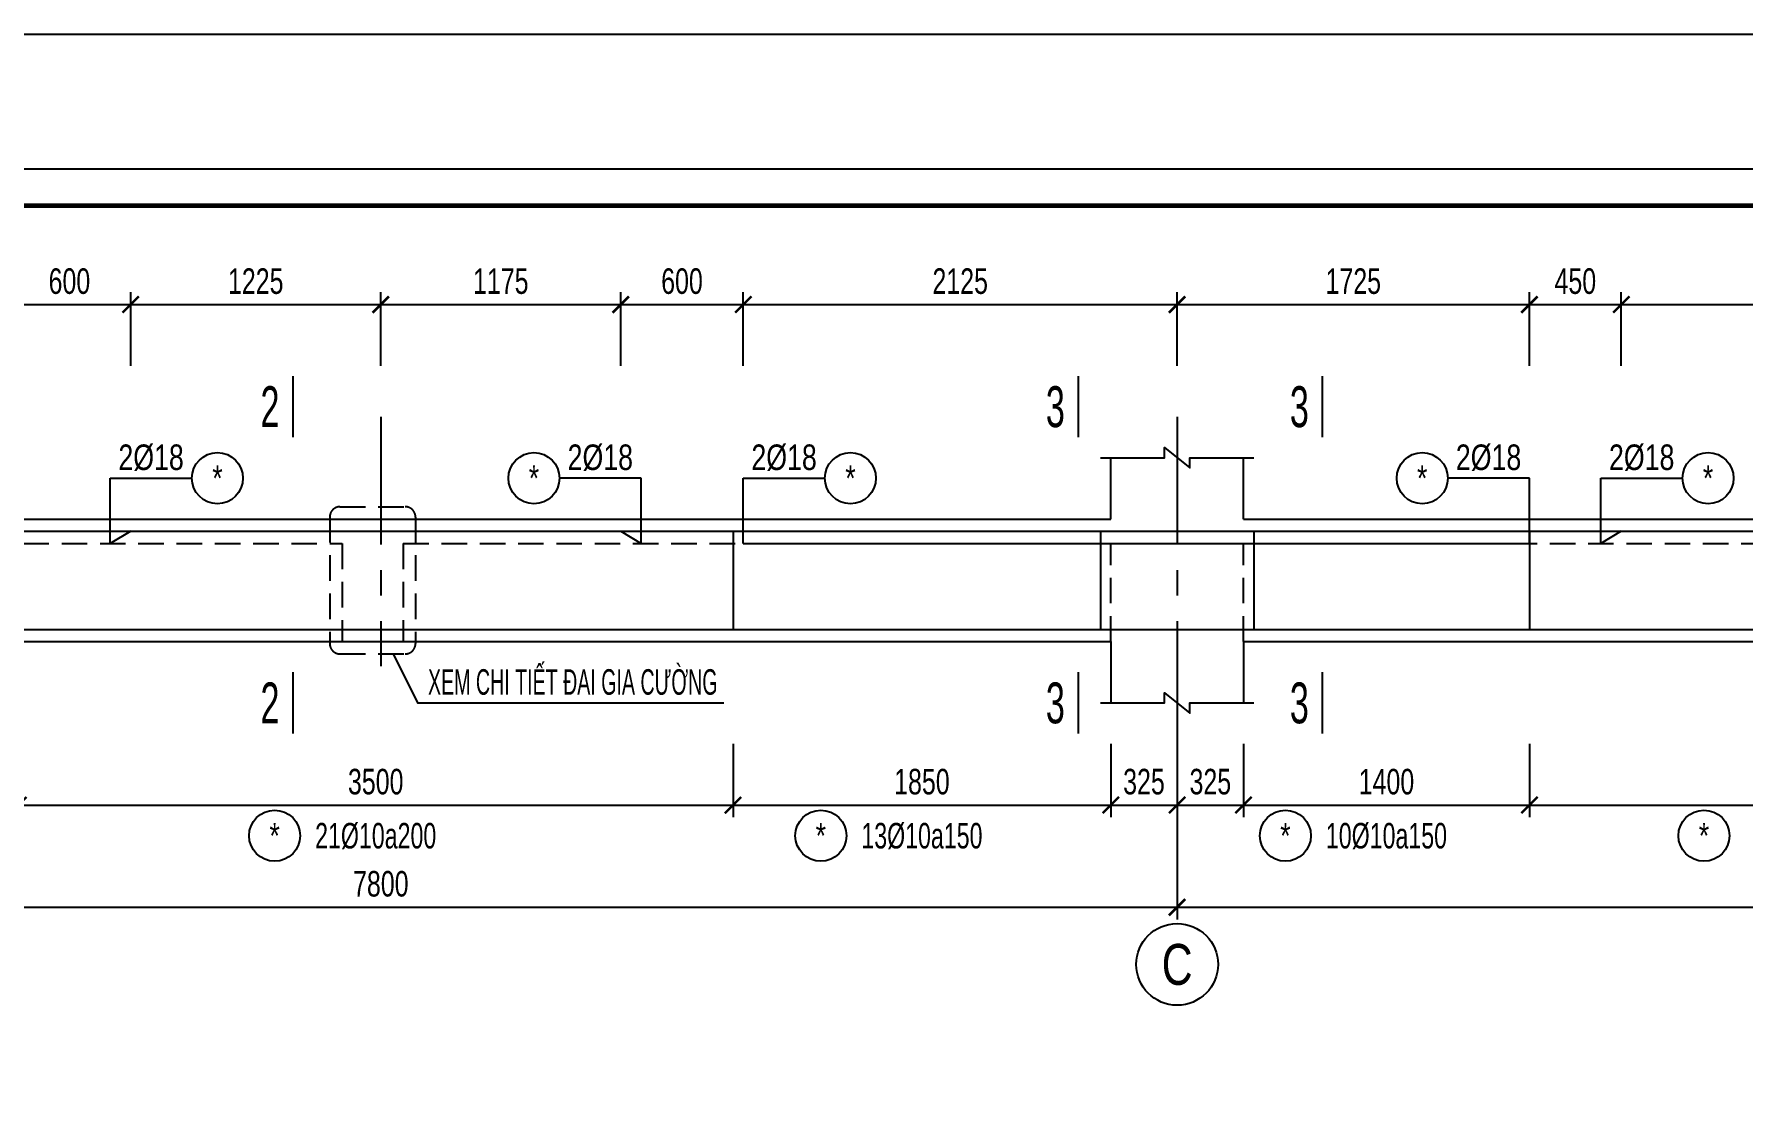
# Model space of a CAD drawing. Header units: millimetres. Extents: x -25284 to 100333, y 0 to 76881.
# Drawn here: x 10183 to 18551, y 71601 to 76881 of the extents above; entities that cross this region are included whole.
import ezdxf
from ezdxf.enums import TextEntityAlignment as Align

# ---------------------------------------------------------------- set-up
doc = ezdxf.new("R2010")
doc.units = ezdxf.units.MM
doc.header["$LTSCALE"] = 500
doc.header["$MEASUREMENT"] = 0
doc.linetypes.add('CENTER', pattern=[2, 1.25, -0.25, 0.25, -0.25])
doc.linetypes.add('HIDDEN', pattern=[0.375, 0.25, -0.125])
for name, color, linetype in [('CDC-KHUNGTEN', 7, 'Continuous'), ('KCS_AXIS', 5, 'CENTER'), ('KCS_AXIS_SUB', 5, 'CENTER'), ('KCS_BORDER', 3, 'Continuous'), ('KCS_CHI', 1, 'Continuous'), ('KCS_DIM', 1, 'Continuous'), ('KCS_HIDDEN', 8, 'HIDDEN'), ('KCS_STEEL', 4, 'Continuous'), ('KCS_TEXT', 2, 'Continuous'), ('KCS_TEXT_TK', 2, 'Continuous'), ('KCS_TEXT_TMC', 4, 'Continuous')]:
    doc.layers.add(name, color=color, linetype=linetype)
doc.styles.add('KCS_BIGTEXT', font='arial.ttf', dxfattribs={"width": 0.75})
doc.styles.add('KCS_SMTEXT', font='arial.ttf', dxfattribs={"width": 0.7})
doc.dimstyles.new('KCS_DIM50', dxfattribs={"dimscale": 50, "dimtxt": 2.5, "dimasz": 1.6, "dimexe": 1.2, "dimexo": 0, "dimgap": 1, "dimtad": 1, "dimdec": 0, "dimzin": 0, "dimdsep": 46, "dimtxsty": 'KCS_SMTEXT', "dimblk": 'ARCHTICK', "dimcen": 0, "dimdle": 1, "dimclrd": 256, "dimclre": 256, "dimclrt": 2, "dimadec": 0, "dimazin": 0, "dimtfac": 1, "dimtdec": 0, "dimtix": 1, "dimtmove": 2, "dimatfit": 3, "dimfxl": 1, "dimtolj": 1, "dimtzin": 0, "dimarcsym": 0})

# ---------------------------------------------------------------- blocks, each defined once
blk = doc.blocks.new('_ArchTick')
at = {"color": 0, "linetype": 'ByBlock', "const_width": 0.15}
blk.add_lwpolyline([(-0.5, -0.5), (0.5, 0.5)], dxfattribs=at)
blk = doc.blocks.new('*D4')
at = {"layer": 'Defpoints', "color": 0, "transparency": 16777216}
for p in [(7980.3, 73407.7), (15780.3, 73407.7), (15780.3, 72607.7)]:
    blk.add_point(p, dxfattribs=at)
at = {"layer": 'KCS_DIM', "lineweight": -2, "transparency": 16777216}
for p, q in [((7980.3, 73407.7), (7980.3, 72547.7)), ((15780.3, 73407.7), (15780.3, 72547.7)), ((7930.3, 72607.7), (15830.3, 72607.7))]:
    blk.add_line(p, q, dxfattribs=at)
at = {"layer": 'KCS_DIM', "lineweight": -2, "transparency": 16777216, "xscale": 80, "yscale": 80, "zscale": 80, "rotation": 180}
blk.add_blockref('_ArchTick', (7980.3, 72607.7), dxfattribs=at)
at = {"layer": 'KCS_DIM', "lineweight": -2, "transparency": 16777216, "xscale": 80, "yscale": 80, "zscale": 80}
blk.add_blockref('_ArchTick', (15780.3, 72607.7), dxfattribs=at)
at = {"layer": 'KCS_DIM', "color": 2, "transparency": 16777216, "insert": (11880.3, 72721.5), "char_height": 125, "attachment_point": 5, "style": 'KCS_SMTEXT'}
blk.add_mtext('\\A1;7800', dxfattribs=at)
blk = doc.blocks.new('*D5')
at = {"layer": 'Defpoints', "color": 0, "transparency": 16777216}
for p in [(15780.3, 73407.7), (21880.3, 73407.7), (21880.3, 72607.7)]:
    blk.add_point(p, dxfattribs=at)
at = {"layer": 'KCS_DIM', "lineweight": -2, "transparency": 16777216}
for p, q in [((15780.3, 73407.7), (15780.3, 72547.7)), ((21880.3, 73407.7), (21880.3, 72547.7)), ((15730.3, 72607.7), (21930.3, 72607.7))]:
    blk.add_line(p, q, dxfattribs=at)
at = {"layer": 'KCS_DIM', "lineweight": -2, "transparency": 16777216, "xscale": 80, "yscale": 80, "zscale": 80, "rotation": 180}
blk.add_blockref('_ArchTick', (15780.3, 72607.7), dxfattribs=at)
at = {"layer": 'KCS_DIM', "lineweight": -2, "transparency": 16777216, "xscale": 80, "yscale": 80, "zscale": 80}
blk.add_blockref('_ArchTick', (21880.3, 72607.7), dxfattribs=at)
at = {"layer": 'KCS_DIM', "color": 2, "transparency": 16777216, "insert": (18830.3, 72721.5), "char_height": 125, "attachment_point": 5, "style": 'KCS_SMTEXT'}
blk.add_mtext('\\A1;6100', dxfattribs=at)
blk = doc.blocks.new('*D13')
at = {"layer": 'Defpoints', "color": 0, "transparency": 16777216}
for p in [(15455.3, 73407.7), (15780.3, 73407.7), (15780.3, 73107.7)]:
    blk.add_point(p, dxfattribs=at)
at = {"layer": 'KCS_DIM', "lineweight": -2, "transparency": 16777216}
for p, q in [((15455.3, 73407.7), (15455.3, 73047.7)), ((15780.3, 73407.7), (15780.3, 73047.7)), ((15405.3, 73107.7), (15830.3, 73107.7))]:
    blk.add_line(p, q, dxfattribs=at)
at = {"layer": 'KCS_DIM', "lineweight": -2, "transparency": 16777216, "xscale": 80, "yscale": 80, "zscale": 80, "rotation": 180}
blk.add_blockref('_ArchTick', (15455.3, 73107.7), dxfattribs=at)
at = {"layer": 'KCS_DIM', "lineweight": -2, "transparency": 16777216, "xscale": 80, "yscale": 80, "zscale": 80}
blk.add_blockref('_ArchTick', (15780.3, 73107.7), dxfattribs=at)
at = {"layer": 'KCS_DIM', "color": 2, "transparency": 16777216, "insert": (15617.8, 73221.6), "char_height": 125, "attachment_point": 5, "style": 'KCS_SMTEXT'}
blk.add_mtext('\\A1;325', dxfattribs=at)
blk = doc.blocks.new('*D14')
at = {"layer": 'Defpoints', "color": 0, "transparency": 16777216}
for p in [(15780.3, 73407.7), (16105.3, 73407.7), (16105.3, 73107.7)]:
    blk.add_point(p, dxfattribs=at)
at = {"layer": 'KCS_DIM', "lineweight": -2, "transparency": 16777216}
for p, q in [((15780.3, 73407.7), (15780.3, 73047.7)), ((16105.3, 73407.7), (16105.3, 73047.7)), ((15730.3, 73107.7), (16155.3, 73107.7))]:
    blk.add_line(p, q, dxfattribs=at)
at = {"layer": 'KCS_DIM', "lineweight": -2, "transparency": 16777216, "xscale": 80, "yscale": 80, "zscale": 80, "rotation": 180}
blk.add_blockref('_ArchTick', (15780.3, 73107.7), dxfattribs=at)
at = {"layer": 'KCS_DIM', "lineweight": -2, "transparency": 16777216, "xscale": 80, "yscale": 80, "zscale": 80}
blk.add_blockref('_ArchTick', (16105.3, 73107.7), dxfattribs=at)
at = {"layer": 'KCS_DIM', "color": 2, "transparency": 16777216, "insert": (15942.8, 73221.6), "char_height": 125, "attachment_point": 5, "style": 'KCS_SMTEXT'}
blk.add_mtext('\\A1;325', dxfattribs=at)
blk = doc.blocks.new('*D28')
at = {"layer": 'Defpoints', "color": 0, "transparency": 16777216}
for p in [(10655.3, 75557.7), (10055.3, 75257.7), (10655.3, 75257.7)]:
    blk.add_point(p, dxfattribs=at)
at = {"layer": 'KCS_DIM', "lineweight": -2, "transparency": 16777216}
for p, q in [((10055.3, 75257.7), (10055.3, 75617.7)), ((10655.3, 75257.7), (10655.3, 75617.7)), ((10005.3, 75557.7), (10705.3, 75557.7))]:
    blk.add_line(p, q, dxfattribs=at)
at = {"layer": 'KCS_DIM', "lineweight": -2, "transparency": 16777216, "xscale": 80, "yscale": 80, "zscale": 80, "rotation": 180}
blk.add_blockref('_ArchTick', (10055.3, 75557.7), dxfattribs=at)
at = {"layer": 'KCS_DIM', "lineweight": -2, "transparency": 16777216, "xscale": 80, "yscale": 80, "zscale": 80}
blk.add_blockref('_ArchTick', (10655.3, 75557.7), dxfattribs=at)
at = {"layer": 'KCS_DIM', "color": 2, "transparency": 16777216, "insert": (10355.3, 75671.5), "char_height": 125, "attachment_point": 5, "style": 'KCS_SMTEXT'}
blk.add_mtext('\\A1;600', dxfattribs=at)
blk = doc.blocks.new('*D29')
at = {"layer": 'Defpoints', "color": 0, "transparency": 16777216}
for p in [(11880.3, 75557.7), (10655.3, 75257.7), (11880.3, 75257.7)]:
    blk.add_point(p, dxfattribs=at)
at = {"layer": 'KCS_DIM', "lineweight": -2, "transparency": 16777216}
for p, q in [((10655.3, 75257.7), (10655.3, 75617.7)), ((11880.3, 75257.7), (11880.3, 75617.7)), ((10605.3, 75557.7), (11930.3, 75557.7))]:
    blk.add_line(p, q, dxfattribs=at)
at = {"layer": 'KCS_DIM', "lineweight": -2, "transparency": 16777216, "xscale": 80, "yscale": 80, "zscale": 80, "rotation": 180}
blk.add_blockref('_ArchTick', (10655.3, 75557.7), dxfattribs=at)
at = {"layer": 'KCS_DIM', "lineweight": -2, "transparency": 16777216, "xscale": 80, "yscale": 80, "zscale": 80}
blk.add_blockref('_ArchTick', (11880.3, 75557.7), dxfattribs=at)
at = {"layer": 'KCS_DIM', "color": 2, "transparency": 16777216, "insert": (11267.8, 75671.5), "char_height": 125, "attachment_point": 5, "style": 'KCS_SMTEXT'}
blk.add_mtext('\\A1;1225', dxfattribs=at)
blk = doc.blocks.new('*D30')
at = {"layer": 'Defpoints', "color": 0, "transparency": 16777216}
for p in [(13055.3, 75557.7), (11880.3, 75257.7), (13055.3, 75257.7)]:
    blk.add_point(p, dxfattribs=at)
at = {"layer": 'KCS_DIM', "lineweight": -2, "transparency": 16777216}
for p, q in [((11880.3, 75257.7), (11880.3, 75617.7)), ((13055.3, 75257.7), (13055.3, 75617.7)), ((11830.3, 75557.7), (13105.3, 75557.7))]:
    blk.add_line(p, q, dxfattribs=at)
at = {"layer": 'KCS_DIM', "lineweight": -2, "transparency": 16777216, "xscale": 80, "yscale": 80, "zscale": 80, "rotation": 180}
blk.add_blockref('_ArchTick', (11880.3, 75557.7), dxfattribs=at)
at = {"layer": 'KCS_DIM', "lineweight": -2, "transparency": 16777216, "xscale": 80, "yscale": 80, "zscale": 80}
blk.add_blockref('_ArchTick', (13055.3, 75557.7), dxfattribs=at)
at = {"layer": 'KCS_DIM', "color": 2, "transparency": 16777216, "insert": (12467.8, 75671.5), "char_height": 125, "attachment_point": 5, "style": 'KCS_SMTEXT'}
blk.add_mtext('\\A1;1175', dxfattribs=at)
blk = doc.blocks.new('*D31')
at = {"layer": 'Defpoints', "color": 0, "transparency": 16777216}
for p in [(13655.3, 75557.7), (13055.3, 75257.7), (13655.3, 75257.7)]:
    blk.add_point(p, dxfattribs=at)
at = {"layer": 'KCS_DIM', "lineweight": -2, "transparency": 16777216}
for p, q in [((13055.3, 75257.7), (13055.3, 75617.7)), ((13655.3, 75257.7), (13655.3, 75617.7)), ((13005.3, 75557.7), (13705.3, 75557.7))]:
    blk.add_line(p, q, dxfattribs=at)
at = {"layer": 'KCS_DIM', "lineweight": -2, "transparency": 16777216, "xscale": 80, "yscale": 80, "zscale": 80, "rotation": 180}
blk.add_blockref('_ArchTick', (13055.3, 75557.7), dxfattribs=at)
at = {"layer": 'KCS_DIM', "lineweight": -2, "transparency": 16777216, "xscale": 80, "yscale": 80, "zscale": 80}
blk.add_blockref('_ArchTick', (13655.3, 75557.7), dxfattribs=at)
at = {"layer": 'KCS_DIM', "color": 2, "transparency": 16777216, "insert": (13355.3, 75671.5), "char_height": 125, "attachment_point": 5, "style": 'KCS_SMTEXT'}
blk.add_mtext('\\A1;600', dxfattribs=at)
blk = doc.blocks.new('*D32')
at = {"layer": 'Defpoints', "color": 0, "transparency": 16777216}
for p in [(15780.3, 75557.7), (13655.3, 75257.7), (15780.3, 75257.7)]:
    blk.add_point(p, dxfattribs=at)
at = {"layer": 'KCS_DIM', "lineweight": -2, "transparency": 16777216}
for p, q in [((13655.3, 75257.7), (13655.3, 75617.7)), ((15780.3, 75257.7), (15780.3, 75617.7)), ((13605.3, 75557.7), (15830.3, 75557.7))]:
    blk.add_line(p, q, dxfattribs=at)
at = {"layer": 'KCS_DIM', "lineweight": -2, "transparency": 16777216, "xscale": 80, "yscale": 80, "zscale": 80, "rotation": 180}
blk.add_blockref('_ArchTick', (13655.3, 75557.7), dxfattribs=at)
at = {"layer": 'KCS_DIM', "lineweight": -2, "transparency": 16777216, "xscale": 80, "yscale": 80, "zscale": 80}
blk.add_blockref('_ArchTick', (15780.3, 75557.7), dxfattribs=at)
at = {"layer": 'KCS_DIM', "color": 2, "transparency": 16777216, "insert": (14717.8, 75671.5), "char_height": 125, "attachment_point": 5, "style": 'KCS_SMTEXT'}
blk.add_mtext('\\A1;2125', dxfattribs=at)
blk = doc.blocks.new('*D33')
at = {"layer": 'Defpoints', "color": 0, "transparency": 16777216}
for p in [(17505.3, 75557.7), (15780.3, 75257.7), (17505.3, 75257.7)]:
    blk.add_point(p, dxfattribs=at)
at = {"layer": 'KCS_DIM', "lineweight": -2, "transparency": 16777216}
for p, q in [((15780.3, 75257.7), (15780.3, 75617.7)), ((17505.3, 75257.7), (17505.3, 75617.7)), ((15730.3, 75557.7), (17555.3, 75557.7))]:
    blk.add_line(p, q, dxfattribs=at)
at = {"layer": 'KCS_DIM', "lineweight": -2, "transparency": 16777216, "xscale": 80, "yscale": 80, "zscale": 80, "rotation": 180}
blk.add_blockref('_ArchTick', (15780.3, 75557.7), dxfattribs=at)
at = {"layer": 'KCS_DIM', "lineweight": -2, "transparency": 16777216, "xscale": 80, "yscale": 80, "zscale": 80}
blk.add_blockref('_ArchTick', (17505.3, 75557.7), dxfattribs=at)
at = {"layer": 'KCS_DIM', "color": 2, "transparency": 16777216, "insert": (16642.8, 75671.5), "char_height": 125, "attachment_point": 5, "style": 'KCS_SMTEXT'}
blk.add_mtext('\\A1;1725', dxfattribs=at)
blk = doc.blocks.new('*D34')
at = {"layer": 'Defpoints', "color": 0, "transparency": 16777216}
for p in [(17955.3, 75557.7), (17505.3, 75257.7), (17955.3, 75257.7)]:
    blk.add_point(p, dxfattribs=at)
at = {"layer": 'KCS_DIM', "lineweight": -2, "transparency": 16777216}
for p, q in [((17505.3, 75257.7), (17505.3, 75617.7)), ((17955.3, 75257.7), (17955.3, 75617.7)), ((17455.3, 75557.7), (18005.3, 75557.7))]:
    blk.add_line(p, q, dxfattribs=at)
at = {"layer": 'KCS_DIM', "lineweight": -2, "transparency": 16777216, "xscale": 80, "yscale": 80, "zscale": 80, "rotation": 180}
blk.add_blockref('_ArchTick', (17505.3, 75557.7), dxfattribs=at)
at = {"layer": 'KCS_DIM', "lineweight": -2, "transparency": 16777216, "xscale": 80, "yscale": 80, "zscale": 80}
blk.add_blockref('_ArchTick', (17955.3, 75557.7), dxfattribs=at)
at = {"layer": 'KCS_DIM', "color": 2, "transparency": 16777216, "insert": (17730.3, 75671.5), "char_height": 125, "attachment_point": 5, "style": 'KCS_SMTEXT'}
blk.add_mtext('\\A1;450', dxfattribs=at)
blk = doc.blocks.new('*D35')
at = {"layer": 'Defpoints', "color": 0, "transparency": 16777216}
for p in [(19755.3, 75557.7), (17955.3, 75257.7), (19755.3, 75257.7)]:
    blk.add_point(p, dxfattribs=at)
at = {"layer": 'KCS_DIM', "lineweight": -2, "transparency": 16777216}
for p, q in [((17955.3, 75257.7), (17955.3, 75617.7)), ((19755.3, 75257.7), (19755.3, 75617.7)), ((17905.3, 75557.7), (19805.3, 75557.7))]:
    blk.add_line(p, q, dxfattribs=at)
at = {"layer": 'KCS_DIM', "lineweight": -2, "transparency": 16777216, "xscale": 80, "yscale": 80, "zscale": 80, "rotation": 180}
blk.add_blockref('_ArchTick', (17955.3, 75557.7), dxfattribs=at)
at = {"layer": 'KCS_DIM', "lineweight": -2, "transparency": 16777216, "xscale": 80, "yscale": 80, "zscale": 80}
blk.add_blockref('_ArchTick', (19755.3, 75557.7), dxfattribs=at)
at = {"layer": 'KCS_DIM', "color": 2, "transparency": 16777216, "insert": (18855.3, 75671.5), "char_height": 125, "attachment_point": 5, "style": 'KCS_SMTEXT'}
blk.add_mtext('\\A1;1800', dxfattribs=at)
blk = doc.blocks.new('*D50')
at = {"layer": 'Defpoints', "color": 0, "transparency": 16777216}
for p in [(10105.3, 73407.7), (13605.3, 73407.7), (13605.3, 73107.7)]:
    blk.add_point(p, dxfattribs=at)
at = {"layer": 'KCS_DIM', "lineweight": -2, "transparency": 16777216}
for p, q in [((10105.3, 73407.7), (10105.3, 73047.7)), ((13605.3, 73407.7), (13605.3, 73047.7)), ((10055.3, 73107.7), (13655.3, 73107.7))]:
    blk.add_line(p, q, dxfattribs=at)
at = {"layer": 'KCS_DIM', "lineweight": -2, "transparency": 16777216, "xscale": 80, "yscale": 80, "zscale": 80, "rotation": 180}
blk.add_blockref('_ArchTick', (10105.3, 73107.7), dxfattribs=at)
at = {"layer": 'KCS_DIM', "lineweight": -2, "transparency": 16777216, "xscale": 80, "yscale": 80, "zscale": 80}
blk.add_blockref('_ArchTick', (13605.3, 73107.7), dxfattribs=at)
at = {"layer": 'KCS_DIM', "color": 2, "transparency": 16777216, "insert": (11855.3, 73221.6), "char_height": 125, "attachment_point": 5, "style": 'KCS_SMTEXT'}
blk.add_mtext('\\A1;3500', dxfattribs=at)
blk = doc.blocks.new('*D51')
at = {"layer": 'Defpoints', "color": 0, "transparency": 16777216}
for p in [(13605.3, 73407.7), (15455.3, 73407.7), (15455.3, 73107.7)]:
    blk.add_point(p, dxfattribs=at)
at = {"layer": 'KCS_DIM', "lineweight": -2, "transparency": 16777216}
for p, q in [((13605.3, 73407.7), (13605.3, 73047.7)), ((15455.3, 73407.7), (15455.3, 73047.7)), ((13555.3, 73107.7), (15505.3, 73107.7))]:
    blk.add_line(p, q, dxfattribs=at)
at = {"layer": 'KCS_DIM', "lineweight": -2, "transparency": 16777216, "xscale": 80, "yscale": 80, "zscale": 80, "rotation": 180}
blk.add_blockref('_ArchTick', (13605.3, 73107.7), dxfattribs=at)
at = {"layer": 'KCS_DIM', "lineweight": -2, "transparency": 16777216, "xscale": 80, "yscale": 80, "zscale": 80}
blk.add_blockref('_ArchTick', (15455.3, 73107.7), dxfattribs=at)
at = {"layer": 'KCS_DIM', "color": 2, "transparency": 16777216, "insert": (14530.3, 73221.5), "char_height": 125, "attachment_point": 5, "style": 'KCS_SMTEXT'}
blk.add_mtext('\\A1;1850', dxfattribs=at)
blk = doc.blocks.new('*D52')
at = {"layer": 'Defpoints', "color": 0, "transparency": 16777216}
for p in [(16105.3, 73407.7), (17505.3, 73407.7), (17505.3, 73107.7)]:
    blk.add_point(p, dxfattribs=at)
at = {"layer": 'KCS_DIM', "lineweight": -2, "transparency": 16777216}
for p, q in [((16105.3, 73407.7), (16105.3, 73047.7)), ((17505.3, 73407.7), (17505.3, 73047.7)), ((16055.3, 73107.7), (17555.3, 73107.7))]:
    blk.add_line(p, q, dxfattribs=at)
at = {"layer": 'KCS_DIM', "lineweight": -2, "transparency": 16777216, "xscale": 80, "yscale": 80, "zscale": 80, "rotation": 180}
blk.add_blockref('_ArchTick', (16105.3, 73107.7), dxfattribs=at)
at = {"layer": 'KCS_DIM', "lineweight": -2, "transparency": 16777216, "xscale": 80, "yscale": 80, "zscale": 80}
blk.add_blockref('_ArchTick', (17505.3, 73107.7), dxfattribs=at)
at = {"layer": 'KCS_DIM', "color": 2, "transparency": 16777216, "insert": (16805.3, 73221.5), "char_height": 125, "attachment_point": 5, "style": 'KCS_SMTEXT'}
blk.add_mtext('\\A1;1400', dxfattribs=at)
blk = doc.blocks.new('*D53')
at = {"layer": 'Defpoints', "color": 0, "transparency": 16777216}
for p in [(17505.3, 73407.7), (20205.3, 73407.7), (20205.3, 73107.7)]:
    blk.add_point(p, dxfattribs=at)
at = {"layer": 'KCS_DIM', "lineweight": -2, "transparency": 16777216}
for p, q in [((17505.3, 73407.7), (17505.3, 73047.7)), ((20205.3, 73407.7), (20205.3, 73047.7)), ((17455.3, 73107.7), (20255.3, 73107.7))]:
    blk.add_line(p, q, dxfattribs=at)
at = {"layer": 'KCS_DIM', "lineweight": -2, "transparency": 16777216, "xscale": 80, "yscale": 80, "zscale": 80, "rotation": 180}
blk.add_blockref('_ArchTick', (17505.3, 73107.7), dxfattribs=at)
at = {"layer": 'KCS_DIM', "lineweight": -2, "transparency": 16777216, "xscale": 80, "yscale": 80, "zscale": 80}
blk.add_blockref('_ArchTick', (20205.3, 73107.7), dxfattribs=at)
at = {"layer": 'KCS_DIM', "color": 2, "transparency": 16777216, "insert": (18855.3, 73221.5), "char_height": 125, "attachment_point": 5, "style": 'KCS_SMTEXT'}
blk.add_mtext('\\A1;2700', dxfattribs=at)
blk = doc.blocks.new('Khung tên chuẩn')
at = {"layer": 'CDC-KHUNGTEN', "color": 8}
blk.add_lwpolyline([(75096, 1100), (83000, 1100), (83000, 58300), (3000, 58300), (3000, 1100), (75096, 1100)], dxfattribs=at)
at = {"layer": 'CDC-KHUNGTEN', "color": 255, "lineweight": 60}
blk.add_lwpolyline([(74900, 1400), (74900, 58000), (3300, 58000), (3300, 1400), (74900, 1400)], close=True, dxfattribs=at)
at = {"layer": 'Defpoints', "color": 1, "ltscale": 0.2}
blk.add_lwpolyline([(0, 0), (0, 59400), (84100, 59400), (84100, 0), (0, 0)], close=True, dxfattribs=at)

msp = doc.modelspace()

# ---------------------------------------------------------------- linework, layer by layer
at = {"layer": 'KCS_AXIS'}
msp.add_line((15780.3, 75007.7), (15780.3, 73407.7), dxfattribs=at)
at = {"layer": 'KCS_AXIS_SUB'}
msp.add_line((11880.3, 75007.7), (11880.3, 73787.7), dxfattribs=at)
at = {"layer": 'KCS_BORDER'}
for p, q in [((15455.3, 74507.7), (15455.3, 74807.7)), ((16105.3, 74507.7), (16105.3, 74807.7)), ((8255.3, 74507.7), (15455.3, 74507.7)), ((16105.3, 74507.7), (21605.3, 74507.7)), ((8255.3, 73907.7), (15455.3, 73907.7)), ((11690.3, 73907.7), (11990.3, 73907.7)), ((15455.3, 73907.7), (15455.3, 73607.7)), ((16105.3, 73907.7), (21605.3, 73907.7)), ((16105.3, 73907.7), (16105.3, 73607.7))]:
    msp.add_line(p, q, dxfattribs=at)
at = {"layer": 'KCS_BORDER', "color": 1}
for points in [[(15405.3, 74807.7), (15717.8, 74807.7), (15717.8, 74857.7), (15842.8, 74757.7), (15842.8, 74807.7), (16155.3, 74807.7)], [(15405.3, 73607.7), (15717.8, 73607.7), (15717.8, 73657.7), (15842.8, 73557.7), (15842.8, 73607.7), (16155.3, 73607.7)]]:
    msp.add_lwpolyline(points, dxfattribs=at)
at = {"layer": 'KCS_CHI'}
for p, q in [((10555.3, 74707.7), (10955.3, 74707.7)), ((10555.3, 74387.7), (10555.3, 74707.7)), ((13155.3, 74707.7), (12755.3, 74707.7)), ((13155.3, 74387.7), (13155.3, 74707.7)), ((13655.3, 74707.7), (14055.3, 74707.7)), ((13655.3, 74387.7), (13655.3, 74707.7)), ((17505.3, 74707.7), (17105.3, 74707.7)), ((17505.3, 74387.7), (17505.3, 74707.7)), ((17855.3, 74707.7), (18255.3, 74707.7)), ((17855.3, 74387.7), (17855.3, 74707.7))]:
    msp.add_line(p, q, dxfattribs=at)
msp.add_lwpolyline([(11940.3, 73847.7), (12060.3, 73607.7), (13560.3, 73607.7)], dxfattribs=at)
msp.add_circle((15780.3, 72327.7), 200, dxfattribs=at)
at = {"layer": 'KCS_HIDDEN'}
for p, q in [((11680.3, 74567.7), (12000.3, 74567.7)), ((11630.3, 74517.7), (11630.3, 73897.7)), ((12050.3, 74517.7), (12050.3, 73897.7)), ((8255.3, 74387.7), (11690.3, 74387.7)), ((11690.3, 74387.7), (11690.3, 73907.7)), ((11990.3, 74387.7), (11990.3, 73907.7)), ((11990.3, 74387.7), (15455.3, 74387.7)), ((15455.3, 73907.7), (15455.3, 74387.7)), ((16105.3, 74387.7), (21605.3, 74387.7)), ((16105.3, 73907.7), (16105.3, 74387.7)), ((11680.3, 73847.7), (12000.3, 73847.7))]:
    msp.add_line(p, q, dxfattribs=at)
for centre, start, end in [((11680.3, 74517.7), 90, 180), ((12000.3, 74517.7), 0, 90), ((11680.3, 73897.7), 180, 270), ((12000.3, 73897.7), 270, 0)]:
    msp.add_arc(centre, 50, start, end, dxfattribs=at)
at = {"layer": 'KCS_STEEL'}
for p, q in [((3490.3, 74447.7), (35155.3, 74447.7)), ((6455.3, 74447.7), (10655.3, 74447.7)), ((10655.3, 74447.7), (10555.3, 74387.7)), ((13055.3, 74447.7), (17955.3, 74447.7)), ((13055.3, 74447.7), (13155.3, 74387.7)), ((13605.3, 74447.7), (13605.3, 73967.7)), ((15405.3, 74447.7), (15405.3, 73967.7)), ((16155.3, 74447.7), (16155.3, 73967.7)), ((17505.3, 74447.7), (17505.3, 73967.7)), ((17955.3, 74447.7), (17855.3, 74387.7)), ((13655.3, 74387.7), (17505.3, 74387.7)), ((3490.3, 73967.7), (35155.3, 73967.7))]:
    msp.add_line(p, q, dxfattribs=at)
at = {"layer": 'KCS_TEXT_TK', "color": 1}
for centre in [(11080.3, 74707.7), (12630.3, 74707.7), (14180.3, 74707.7), (16980.3, 74707.7), (18380.3, 74707.7), (11360.3, 72957.7), (14035.3, 72957.7), (16310.3, 72957.7), (18360.3, 72957.7)]:
    msp.add_circle(centre, 125, dxfattribs=at)
at = {"layer": 'KCS_TEXT_TMC'}
for p, q in [((11450.7, 74907.7), (11450.7, 75207.7)), ((15296.9, 74907.7), (15296.9, 75207.7)), ((16491.9, 74907.7), (16491.9, 75207.7)), ((11450.7, 73457.7), (11450.7, 73757.7)), ((15296.9, 73457.7), (15296.9, 73757.7)), ((16491.9, 73457.7), (16491.9, 73757.7))]:
    msp.add_line(p, q, dxfattribs=at)

# ---------------------------------------------------------------- block references
at = {"xscale": 0.6000000003099577, "yscale": 0.6000000003099577, "zscale": 0.6000000003099577}
msp.add_blockref('Khung tên chuẩn', (0, 41241.1), dxfattribs=at)

# ---------------------------------------------------------------- texts
at = {"layer": 'KCS_TEXT', "style": 'KCS_SMTEXT'}
for s, width, p in [('2%%c18', 0.75, (10755.3, 74747.7)), ('2%%c18', 0.75, (12955.3, 74747.7)), ('2%%c18', 0.75, (13855.3, 74747.7)), ('2%%c18', 0.75, (17305.3, 74747.7)), ('2%%c18', 0.75, (18055.3, 74747.7)), ('21%%C10a200', 0.65, (11855.3, 72895.2)), ('13%%C10a150', 0.65, (14530.3, 72895.2)), ('10%%C10a150', 0.65, (16805.3, 72895.2))]:
    msp.add_text(s, height=125, dxfattribs=dict(at, width=width)).set_placement(p, align=Align.CENTER)
at = {"layer": 'KCS_TEXT', "style": 'KCS_SMTEXT', "width": 0.55}
msp.add_text('XEM CHI TIẾT ĐAI GIA CƯỜNG', height=125, dxfattribs=at).set_placement((12111.4, 73647.7))
at = {"layer": 'KCS_TEXT', "color": 4, "style": 'KCS_BIGTEXT', "width": 0.75}
msp.add_text('C', height=200, dxfattribs=at).set_placement((15780.3, 72327.7), align=Align.MIDDLE_CENTER)
at = {"layer": 'KCS_TEXT_TK', "style": 'KCS_SMTEXT', "width": 0.75}
for p in [(11080.3, 74707.7), (12630.3, 74707.7), (14180.3, 74707.7), (16980.3, 74707.7), (18380.3, 74707.7), (11360.3, 72957.7), (14035.3, 72957.7), (16310.3, 72957.7), (18360.3, 72957.7)]:
    msp.add_text('*', height=125, dxfattribs=at).set_placement(p, align=Align.MIDDLE_CENTER)
at = {"layer": 'KCS_TEXT_TMC', "style": 'KCS_BIGTEXT', "width": 0.6}
for s, p in [('2', (11384.1, 74957.7)), ('3', (15230.3, 74957.7)), ('3', (16425.3, 74957.7)), ('2', (11384.1, 73507.7)), ('3', (15230.3, 73507.7)), ('3', (16425.3, 73507.7))]:
    msp.add_text(s, height=200, dxfattribs=at).set_placement(p, align=Align.RIGHT)

# ---------------------------------------------------------------- dimensions: what is measured, and where the dimension line sits
at = {"layer": 'KCS_DIM'}
for base, p1, p2, picture, middle in [((10655.3, 75557.7), (10055.3, 75257.7), (10655.3, 75257.7), '*D28', (10355.3, 75671.5)), ((11880.3, 75557.7), (10655.3, 75257.7), (11880.3, 75257.7), '*D29', (11267.8, 75671.5)), ((13055.3, 75557.7), (11880.3, 75257.7), (13055.3, 75257.7), '*D30', (12467.8, 75671.5)), ((13655.3, 75557.7), (13055.3, 75257.7), (13655.3, 75257.7), '*D31', (13355.3, 75671.5)), ((15780.3, 75557.7), (13655.3, 75257.7), (15780.3, 75257.7), '*D32', (14717.8, 75671.5)), ((17505.3, 75557.7), (15780.3, 75257.7), (17505.3, 75257.7), '*D33', (16642.8, 75671.5)), ((17955.3, 75557.7), (17505.3, 75257.7), (17955.3, 75257.7), '*D34', (17730.3, 75671.5)), ((19755.3, 75557.7), (17955.3, 75257.7), (19755.3, 75257.7), '*D35', (18855.3, 75671.5)), ((15780.3, 72607.7), (7980.3, 73407.7), (15780.3, 73407.7), '*D4', (11880.3, 72721.5)), ((13605.3, 73107.7), (10105.3, 73407.7), (13605.3, 73407.7), '*D50', (11855.3, 73221.6)), ((15455.3, 73107.7), (13605.3, 73407.7), (15455.3, 73407.7), '*D51', (14530.3, 73221.5)), ((15780.3, 73107.7), (15455.3, 73407.7), (15780.3, 73407.7), '*D13', (15617.8, 73221.6)), ((21880.3, 72607.7), (15780.3, 73407.7), (21880.3, 73407.7), '*D5', (18830.3, 72721.5)), ((16105.3, 73107.7), (15780.3, 73407.7), (16105.3, 73407.7), '*D14', (15942.8, 73221.6)), ((17505.3, 73107.7), (16105.3, 73407.7), (17505.3, 73407.7), '*D52', (16805.3, 73221.5)), ((20205.3, 73107.7), (17505.3, 73407.7), (20205.3, 73407.7), '*D53', (18855.3, 73221.5))]:
    dim = msp.add_linear_dim(base=base, p1=p1, p2=p2, dimstyle='KCS_DIM50', dxfattribs=at)
    dim.commit()
    dim.dimension.update_dxf_attribs({"geometry": picture, "text_midpoint": middle})

doc.saveas('drawing.dxf')
